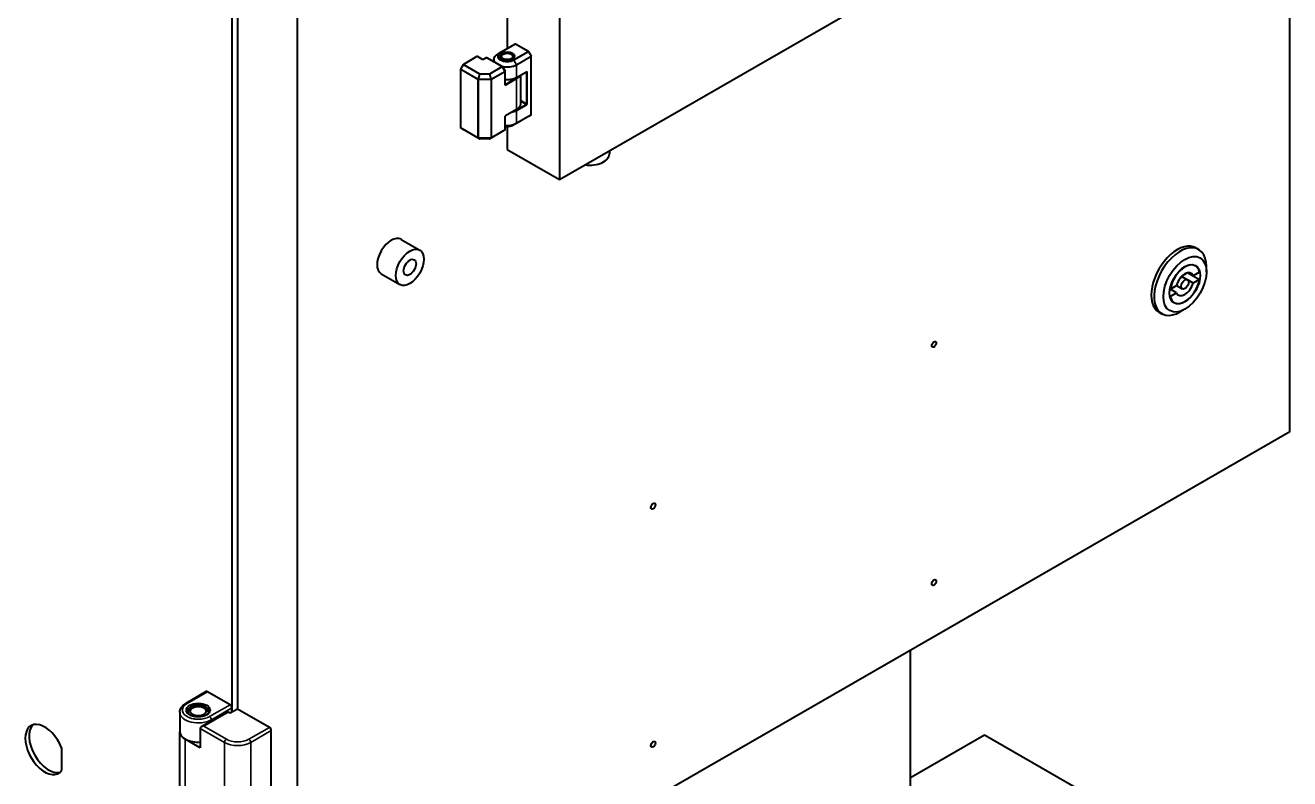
# Model space of a CAD drawing. Header units: millimetres. Extents: x 0 to 4200, y 0 to 2970.
# Drawn here: x 3591.6 to 3910, y 1935.6 to 2125.2 of the extents above; entities that cross this region are included whole.
import ezdxf

# ---------------------------------------------------------------- set-up
doc = ezdxf.new("R2010")
doc.units = ezdxf.units.MM
doc.header["$LTSCALE"] = 10
doc.layers.add('가시적인 것(ISO)', color=3, linetype='Continuous', lineweight=40, true_color=0x00ff00)
doc.layers.add('가시적인 좁은 것(ISO)', color=3, linetype='Continuous', lineweight=35, true_color=0x00ff00)

msp = doc.modelspace()

# ---------------------------------------------------------------- linework, layer by layer
at = {"layer": '가시적인 것(ISO)'}
for p, q in [((3909.994, 2022.894), (3909.994, 2388.065)), ((3660.149, 1879.018), (3660.149, 2244.189)), ((3726.146, 2200.83), (3726.146, 2086.373)), ((3643.65, 2179.21), (3643.65, 1952.295)), ((3645.065, 2179.075), (3645.065, 1953.109)), ((3712.947, 2174.954), (3712.947, 2119.327)), ((3726.146, 2086.373), (3872.281, 2170.527)), ((3714.946, 2120.479), (3711.269, 2118.361)), ((3718.301, 2118.624), (3715.079, 2120.479)), ((3705.338, 2117.325), (3701.936, 2115.366)), ((3706.696, 2116.619), (3705.471, 2117.325)), ((3711.263, 2118.358), (3710.608, 2117.978)), ((3711.953, 2117.941), (3711.716, 2117.803)), ((3713.941, 2117.941), (3714.177, 2117.803)), ((3718.35, 2118.575), (3719.002, 2117.446)), ((3719.02, 2102.753), (3719.02, 2117.379)), ((3701.217, 2114.121), (3701.217, 2099.496)), ((3701.887, 2115.317), (3701.235, 2114.188)), ((3707.695, 2117.054), (3706.941, 2116.619)), ((3711.701, 2114.823), (3707.828, 2117.054)), ((3709.613, 2116.565), (3709.613, 2116.026)), ((3711.75, 2114.774), (3712.402, 2113.645)), ((3712.42, 2110.326), (3712.42, 2113.578)), ((3715.276, 2112.03), (3717.774, 2113.469)), ((3716.28, 2112.608), (3716.28, 2105.409)), ((3712.42, 2098.953), (3712.42, 2102.205)), ((3715.276, 2103.991), (3712.542, 2102.416)), ((3718.301, 2102.26), (3714.624, 2100.142)), ((3718.953, 2102.638), (3718.302, 2102.26)), ((3701.283, 2099.381), (3701.935, 2099.002)), ((3706.011, 2096.655), (3701.936, 2099.002)), ((3711.701, 2098.459), (3708.569, 2096.655)), ((3712.354, 2098.838), (3711.702, 2098.459)), ((3712.947, 2099.74), (3712.947, 2093.974)), ((3708.503, 2096.638), (3706.077, 2096.638)), ((3712.947, 2093.974), (3726.146, 2086.373)), ((3738.689, 2093.596), (3738.689, 2092.867)), ((3686.215, 2071.334), (3690.929, 2068.62)), ((3886.367, 2069.198), (3887.074, 2068.79)), ((3885.737, 2064.945), (3886.257, 2064.645)), ((3889.016, 2063.145), (3889.016, 2064.503)), ((3681.225, 2062.669), (3685.939, 2059.954)), ((3882.822, 2062.008), (3884.261, 2061.179)), ((3883.2, 2062.344), (3883.991, 2062.8)), ((3884.365, 2062.898), (3887.28, 2061.219)), ((3885.686, 2062.154), (3884.388, 2062.901)), ((3885.686, 2060.301), (3884.416, 2061.032)), ((3887.28, 2063.072), (3885.686, 2062.154)), ((3887.28, 2061.219), (3885.686, 2060.301)), ((3879.82, 2057.027), (3879.91, 2056.975)), ((3881.504, 2057.893), (3879.848, 2058.847)), ((3879.851, 2058.862), (3879.91, 2058.828)), ((3879.91, 2058.828), (3881.504, 2059.746)), ((3879.91, 2056.975), (3881.504, 2057.893)), ((3881.455, 2059.718), (3882.93, 2058.868)), ((3880.414, 2055.701), (3880.934, 2055.402)), ((3883.616, 2053.768), (3882.442, 2053.087)), ((3877.052, 2053.021), (3877.759, 2052.614)), ((3909.994, 2022.894), (3660.149, 1879.018)), ((3814.534, 1923.868), (3814.534, 1967.923)), ((3637.189, 1957.485), (3632.004, 1954.499)), ((3643.179, 1954.195), (3637.522, 1957.452)), ((3630.498, 1952.292), (3630.498, 1947.469)), ((3633.745, 1953.376), (3633.272, 1953.102)), ((3642.375, 1952.327), (3635.914, 1948.607)), ((3636.585, 1953.376), (3637.058, 1953.102)), ((3643.179, 1952.023), (3642.707, 1952.295)), ((3645.065, 1953.109), (3643.179, 1952.023)), ((3643.65, 1952.295), (3643.65, 1953.378)), ((3653.078, 1948.494), (3645.065, 1953.109)), ((3630.498, 1925.586), (3630.498, 1947.387)), ((3635.636, 1943.315), (3631.865, 1945.487)), ((3635.636, 1948.22), (3635.636, 1943.315)), ((3653.55, 1916.066), (3653.55, 1947.678)), ((3833.155, 1946.522), (3814.534, 1935.8)), ((3856.725, 1932.949), (3833.155, 1946.522)), ((3600.752, 1943.315), (3600.752, 1937.634))]:
    msp.add_line(p, q, dxfattribs=at)
for centre, start, end in [((3715.013, 2120.363), 60.06401, 119.93599), ((3705.404, 2117.21), 60.06401, 119.93599), ((3718.235, 2118.508), 30.00004, 60.06401), ((3718.886, 2117.379), 0, 30.00004), ((3701.35, 2114.121), 149.99996, 180), ((3702.002, 2115.25), 119.93599, 149.99996), ((3707.761, 2116.938), 60.06401, 119.93599), ((3711.635, 2114.708), 30.00004, 60.06401), ((3712.287, 2113.578), 0, 30.00004), ((3718.886, 2102.753), 300.12764, 0), ((3701.35, 2099.496), 180, 239.87236), ((3712.287, 2098.953), 300.12764, 0), ((3706.077, 2096.771), 240.06401, 270), ((3708.503, 2096.771), 270, 299.93599)]:
    msp.add_arc(centre, 0.133, start, end, dxfattribs=at)
for centre, major_axis, ratio, start_param, end_param in [((3712.947, 2117.1), (-1.733, 0), 0.5758617, 5.5016451, 6.2492591), ((3712.947, 2117.1), (1.733, 0), 0.5758617, 0.0339262, 0.7815402), ((3733.689, 2092.867), (5, 0), 0.5758617, 4.483431, 6.2831853), ((3683.72, 2067.002), (-2.495, -4.333), 0.5780931, 3.1415927, 6.2831853), ((3881.71, 2061.109), (4.658, 8.088), 0.5780931, 0, 3.1415927), ((3882.417, 2060.702), (4.658, 8.088), 0.5780931, 5.4958534, 10.2121098), ((3883.595, 2060.024), (2.662, 4.622), 0.5780931, 5.7099861, 8.4233134), ((3883.595, 2060.024), (1.58, 2.744), 0.5780931, 5.8618657, 8.2714338), ((3883.595, 2060.024), (-2.662, -4.622), 0.5780931, 5.7099861, 8.4233134), ((3883.595, 2060.024), (-1.58, -2.744), 0.5780931, 5.8618657, 8.2714338), ((3880.578, 2061.761), (1.58, 2.744), 0.5780931, 3.7474705, 4.1026437), ((3637.522, 1956.907), (-0.333, 0.578), 0.5780931, 5.4997209, 6.2831853), ((3635.165, 1952.565), (-2.667, 0), 0.5758617, 2.4212129, 7.0035651), ((3635.165, 1952.02), (-2.667, 0), 0.5758617, 5.5016397, 6.1047787), ((3635.165, 1952.02), (2.667, 0), 0.5758617, 0.1784066, 0.7815456), ((3642.707, 1951.749), (-0.333, 0.578), 0.5780931, 5.4997209, 6.2831853), ((3643.179, 1953.65), (-0.333, 0.578), 0.5780931, 3.9289245, 5.4997209), ((3596.51, 1942.917), (3.46, -6.008), 0.5780931, 1.3122108, 6.5456382), ((3597.453, 1943.46), (-3.46, 6.008), 0.5780931, 0.13614, 3.0054526), ((3636.579, 1948.22), (0.943, 0), 0.5780931, 1.5707963, 3.1415927), ((3635.165, 1947.387), (-4.667, 0), 0.5758617, 6.2679737, 7.0685835), ((3635.165, 1947.469), (-4.667, 0), 0.5758617, 0, 1.6719842), ((3653.078, 1947.949), (-0.333, 0.578), 0.5780931, 3.9289245, 5.4997209)]:
    msp.add_ellipse(centre, major_axis=major_axis, ratio=ratio, start_param=start_param, end_param=end_param, dxfattribs=at)
for centre, major_axis, ratio in [((3712.947, 2117.373), (1.4, 0), 0.5758617), ((3688.434, 2064.287), (-2.495, -4.333), 0.5780931), ((3688.434, 2064.287), (-1.106, -1.92), 0.5780931), ((3883.595, 2060.024), (-3.826, -6.644), 0.5780931), ((3883.595, 2060.024), (-2.711, -4.708), 0.5780931), ((3883.595, 2060.024), (-0.665, -1.155), 0.5780931), ((3820.427, 2044.895), (-0.409, -0.71), 0.5780931), ((3749.716, 2004.176), (-0.409, -0.71), 0.5780931), ((3820.427, 1984.942), (-0.409, -0.71), 0.5780931), ((3635.165, 1952.837), (-3, 0), 0.5758617), ((3635.165, 1952.565), (-2, 0), 0.5758617), ((3749.716, 1944.222), (-0.409, -0.71), 0.5780931)]:
    msp.add_ellipse(centre, major_axis=major_axis, ratio=ratio, dxfattribs=at)
for points, knots in [([(3709.613, 2116.565), (3709.613, 2116.673), (3709.628, 2116.781), (3709.686, 2116.993), (3709.729, 2117.096), (3709.842, 2117.297), (3709.911, 2117.393), (3710.073, 2117.577), (3710.166, 2117.665), (3710.372, 2117.83), (3710.486, 2117.907), (3710.608, 2117.978)], [2.35619449, 2.35619449, 2.35619449, 2.35619449, 2.51250355, 2.51250355, 2.6688126, 2.6688126, 2.82512166, 2.82512166, 2.98143071, 2.98143071, 3.13773977, 3.13773977, 3.13773977, 3.13773977]), ([(3714.713, 2117.318), (3714.713, 2117.209), (3714.678, 2117.099), (3714.537, 2116.896), (3714.443, 2116.804), (3714.207, 2116.643), (3714.068, 2116.574), (3713.756, 2116.461), (3713.583, 2116.418), (3713.22, 2116.364), (3713.03, 2116.353), (3712.653, 2116.366), (3712.466, 2116.389), (3712.116, 2116.467), (3711.953, 2116.521), (3711.668, 2116.654), (3711.546, 2116.731), (3711.353, 2116.9), (3711.282, 2116.99), (3711.199, 2117.16), (3711.18, 2117.239), (3711.18, 2117.318)], [5.4977871, 5.4977871, 5.4977871, 5.4977871, 5.8773572, 5.8773572, 6.1999926, 6.1999926, 6.5073368, 6.5073368, 6.8158631, 6.8158631, 7.1264635, 7.1264635, 7.4376143, 7.4376143, 7.7475737, 7.7475737, 8.0552148, 8.0552148, 8.3644828, 8.3644828, 8.6393798, 8.6393798, 8.6393798, 8.6393798]), ([(3711.263, 2118.358), (3711.263, 2118.358), (3711.264, 2118.358), (3711.265, 2118.359), (3711.265, 2118.359), (3711.266, 2118.359), (3711.266, 2118.36), (3711.267, 2118.36), (3711.268, 2118.36), (3711.268, 2118.361), (3711.269, 2118.361), (3711.269, 2118.361)], [3.1377397696, 3.1377397696, 3.1377397696, 3.1377397696, 3.1385103464, 3.1385103464, 3.1392809232, 3.1392809232, 3.1400515, 3.1400515, 3.1408220768, 3.1408220768, 3.1415926536, 3.1415926536, 3.1415926536, 3.1415926536]), ([(3706.941, 2116.619), (3706.934, 2116.616), (3706.927, 2116.612), (3706.908, 2116.605), (3706.896, 2116.602), (3706.87, 2116.596), (3706.855, 2116.594), (3706.825, 2116.592), (3706.809, 2116.592), (3706.778, 2116.594), (3706.763, 2116.597), (3706.736, 2116.603), (3706.725, 2116.607), (3706.708, 2116.614), (3706.701, 2116.617), (3706.696, 2116.619)], [1.5707963, 1.5707963, 1.5707963, 1.5707963, 1.7772901, 1.7772901, 2.0006727, 2.0006727, 2.2397467, 2.2397467, 2.4877932, 2.4877932, 2.7355384, 2.7355384, 2.97324, 2.97324, 3.1415927, 3.1415927, 3.1415927, 3.1415927]), ([(3715.276, 2112.03), (3715.019, 2111.882), (3714.722, 2111.759), (3714.079, 2111.577), (3713.733, 2111.516), (3713.062, 2111.465), (3712.737, 2111.467), (3712.42, 2111.497)], [6.28318531, 6.28318531, 6.28318531, 6.28318531, 6.609994, 6.609994, 6.93604264, 6.93604264, 7.22996671, 7.22996671, 7.22996671, 7.22996671]), ([(3717.774, 2113.469), (3717.779, 2113.471), (3717.783, 2113.473), (3717.789, 2113.476), (3717.791, 2113.476), (3717.793, 2113.476), (3717.793, 2113.477), (3717.793, 2113.477)], [1.57079633, 1.57079633, 1.57079633, 1.57079633, 1.72748922, 1.72748922, 1.88418211, 1.88418211, 1.95007866, 1.95007866, 1.95007866, 1.95007866]), ([(3712.42, 2110.326), (3712.42, 2110.321), (3712.421, 2110.316), (3712.422, 2110.31), (3712.422, 2110.307), (3712.423, 2110.306), (3712.423, 2110.306), (3712.423, 2110.306)], [3.14159265, 3.14159265, 3.14159265, 3.14159265, 3.29905903, 3.29905903, 3.4565254, 3.4565254, 3.5247424, 3.5247424, 3.5247424, 3.5247424]), ([(3716.28, 2105.409), (3716.28, 2105.301), (3716.265, 2105.192), (3716.207, 2104.979), (3716.163, 2104.875), (3716.049, 2104.674), (3715.98, 2104.577), (3715.816, 2104.392), (3715.723, 2104.304), (3715.514, 2104.139), (3715.4, 2104.062), (3715.276, 2103.991)], [0.78539816, 0.78539816, 0.78539816, 0.78539816, 0.9424778, 0.9424778, 1.09955743, 1.09955743, 1.25663706, 1.25663706, 1.41371669, 1.41371669, 1.57079633, 1.57079633, 1.57079633, 1.57079633]), ([(3712.42, 2102.205), (3712.42, 2102.212), (3712.421, 2102.221), (3712.424, 2102.241), (3712.427, 2102.253), (3712.435, 2102.278), (3712.441, 2102.292), (3712.454, 2102.319), (3712.462, 2102.333), (3712.48, 2102.358), (3712.489, 2102.37), (3712.508, 2102.39), (3712.517, 2102.398), (3712.531, 2102.41), (3712.537, 2102.413), (3712.542, 2102.416)], [3.1415927, 3.1415927, 3.1415927, 3.1415927, 3.3485711, 3.3485711, 3.5722397, 3.5722397, 3.8114088, 3.8114088, 4.0593907, 4.0593907, 4.3069641, 4.3069641, 4.5444705, 4.5444705, 4.712389, 4.712389, 4.712389, 4.712389]), ([(3712.42, 2099.774), (3712.471, 2099.768), (3712.522, 2099.762), (3712.817, 2099.735), (3713.067, 2099.734), (3713.556, 2099.779), (3713.795, 2099.823), (3714.239, 2099.953), (3714.445, 2100.039), (3714.624, 2100.142)], [5.2723736, 5.2723736, 5.2723736, 5.2723736, 5.3383958, 5.3383958, 5.6533256, 5.6533256, 5.9682555, 5.9682555, 6.2831853, 6.2831853, 6.2831853, 6.2831853]), ([(3630.498, 1952.292), (3630.498, 1952.474), (3630.523, 1952.655), (3630.62, 1953.004), (3630.69, 1953.173), (3630.87, 1953.491), (3630.978, 1953.64), (3631.225, 1953.919), (3631.364, 1954.049), (3631.666, 1954.289), (3631.83, 1954.399), (3632.004, 1954.499)], [5.49778714, 5.49778714, 5.49778714, 5.49778714, 5.65486678, 5.65486678, 5.81194641, 5.81194641, 5.96902604, 5.96902604, 6.12610567, 6.12610567, 6.28318531, 6.28318531, 6.28318531, 6.28318531])]:
    msp.add_open_spline(points, degree=3, knots=knots, dxfattribs=at)
at = {"layer": '가시적인 좁은 것(ISO)'}
for p, q in [((3715.013, 2120.472), (3711.336, 2118.355)), ((3718.235, 2118.617), (3715.013, 2120.472)), ((3705.404, 2117.319), (3702.002, 2115.359)), ((3706.63, 2116.613), (3705.404, 2117.319)), ((3714.558, 2116.5), (3718.235, 2118.617)), ((3714.624, 2116.429), (3718.301, 2118.547)), ((3718.953, 2117.418), (3715.276, 2115.3)), ((3718.981, 2117.325), (3715.304, 2115.207)), ((3718.301, 2118.547), (3718.953, 2117.418)), ((3718.981, 2102.699), (3718.981, 2117.325)), ((3701.935, 2115.289), (3701.284, 2114.16)), ((3705.629, 2111.658), (3701.284, 2114.16)), ((3701.935, 2115.289), (3706.01, 2112.943)), ((3702.002, 2115.359), (3706.077, 2113.013)), ((3707.761, 2117.047), (3707.007, 2116.613)), ((3711.635, 2114.817), (3707.761, 2117.047)), ((3708.503, 2113.013), (3711.635, 2114.817)), ((3708.569, 2112.943), (3711.702, 2114.746)), ((3711.702, 2114.746), (3712.353, 2113.617)), ((3714.624, 2116.429), (3715.276, 2115.3)), ((3715.304, 2115.207), (3715.304, 2112.091)), ((3701.256, 2114.067), (3701.256, 2099.442)), ((3705.601, 2111.565), (3701.256, 2114.067)), ((3705.601, 2096.939), (3705.601, 2111.565)), ((3705.629, 2111.658), (3706.01, 2112.943)), ((3705.695, 2111.642), (3706.077, 2112.927)), ((3708.885, 2111.642), (3705.695, 2111.642)), ((3705.695, 2111.542), (3705.695, 2111.642)), ((3708.885, 2111.542), (3705.695, 2111.542)), ((3705.695, 2096.917), (3705.695, 2111.542)), ((3706.077, 2113.013), (3708.503, 2113.013)), ((3706.077, 2112.927), (3706.077, 2113.013)), ((3706.077, 2112.927), (3708.503, 2112.927)), ((3708.503, 2112.927), (3708.503, 2113.013)), ((3708.885, 2111.642), (3708.503, 2112.927)), ((3708.951, 2111.658), (3708.569, 2112.943)), ((3708.885, 2111.642), (3708.885, 2111.542)), ((3708.885, 2096.917), (3708.885, 2111.542)), ((3708.951, 2111.658), (3712.353, 2113.617)), ((3708.979, 2111.565), (3712.381, 2113.524)), ((3708.979, 2096.939), (3708.979, 2111.565)), ((3712.381, 2110.272), (3712.381, 2113.524)), ((3712.475, 2110.326), (3715.21, 2111.9)), ((3712.57, 2110.162), (3715.304, 2111.737)), ((3715.304, 2112.091), (3717.802, 2113.53)), ((3715.304, 2111.737), (3715.304, 2104.052)), ((3717.802, 2113.421), (3717.747, 2113.453)), ((3717.802, 2113.421), (3717.802, 2105.463)), ((3717.991, 2113.421), (3717.991, 2105.463)), ((3712.42, 2110.358), (3712.475, 2110.326)), ((3717.708, 2105.3), (3715.21, 2103.861)), ((3717.802, 2105.136), (3715.304, 2103.698)), ((3717.802, 2105.463), (3716.28, 2106.34)), ((3717.708, 2105.3), (3716.28, 2106.122)), ((3712.381, 2098.899), (3712.381, 2102.151)), ((3715.304, 2104.052), (3712.57, 2102.478)), ((3718.301, 2102.26), (3714.624, 2100.142)), ((3715.276, 2100.521), (3718.953, 2102.638)), ((3715.304, 2103.698), (3715.304, 2100.582)), ((3715.304, 2100.582), (3718.981, 2102.699)), ((3718.953, 2102.638), (3718.301, 2102.26)), ((3701.256, 2099.442), (3705.601, 2096.939)), ((3701.284, 2099.38), (3701.935, 2099.002)), ((3701.284, 2099.38), (3705.629, 2096.878)), ((3706.01, 2096.655), (3701.935, 2099.002)), ((3711.702, 2098.459), (3708.569, 2096.655)), ((3708.951, 2096.878), (3712.353, 2098.837)), ((3708.979, 2096.939), (3712.381, 2098.899)), ((3712.353, 2098.837), (3711.702, 2098.459)), ((3714.624, 2100.142), (3715.276, 2100.521)), ((3705.629, 2096.878), (3706.01, 2096.655)), ((3705.695, 2096.862), (3705.695, 2096.917)), ((3705.695, 2096.917), (3708.885, 2096.917)), ((3705.695, 2096.862), (3708.885, 2096.862)), ((3705.695, 2096.862), (3706.077, 2096.64)), ((3708.503, 2096.64), (3706.077, 2096.64)), ((3706.077, 2096.64), (3706.077, 2096.638)), ((3708.885, 2096.862), (3708.503, 2096.64)), ((3708.503, 2096.638), (3708.503, 2096.64)), ((3708.951, 2096.878), (3708.569, 2096.655)), ((3708.885, 2096.917), (3708.885, 2096.862)), ((3637.522, 1957.452), (3632.337, 1954.466)), ((3636.579, 1948.765), (3642.707, 1952.295)), ((3637.993, 1951.209), (3643.179, 1954.195)), ((3643.65, 1953.378), (3638.465, 1950.392)), ((3642.236, 1945.508), (3636.579, 1948.765)), ((3638.465, 1950.392), (3638.465, 1950.076)), ((3631.865, 1945.487), (3631.865, 1923.686)), ((3641.765, 1944.691), (3635.636, 1948.22)), ((3647.893, 1945.508), (3653.078, 1948.494)), ((3653.55, 1947.678), (3648.364, 1944.691)), ((3641.765, 1913.08), (3641.765, 1944.691)), ((3648.364, 1913.08), (3648.364, 1944.691))]:
    msp.add_line(p, q, dxfattribs=at)
for centre, major_axis, ratio, start_param, end_param in [((3715.013, 2120.363), (-0.067, 0.116), 0.5780931, 5.4997206, 6.2831853), ((3715.013, 2120.363), (0.067, 0.116), 0.5780931, 0, 0.7834645), ((3705.404, 2117.21), (-0.067, 0.116), 0.5780931, 5.4997209, 6.2831853), ((3705.404, 2117.21), (0.067, 0.116), 0.5780931, 0, 0.7834645), ((3712.947, 2116.642), (-3.294, 0), 0.5758617, 5.50164, 6.735835), ((3712.947, 2117.395), (-2.372, 0), 0.5758617, 5.50164, 8.6393798), ((3712.947, 2117.427), (-2.278, 0), 0.5758617, 5.4977871, 8.6393798), ((3712.947, 2117.318), (-1.767, 0), 0.5758617, 3.1415927, 6.2831853), ((3711.336, 2118.246), (-0.067, 0.116), 0.5780931, 5.4997224, 6.2831896), ((3718.235, 2118.508), (0.067, 0.116), 0.5780931, 0, 0.7834645), ((3718.235, 2118.508), (0.067, -0.116), 0.5780931, 1.5727302, 2.3581285), ((3718.235, 2118.508), (0.115, 0.067), 0.0015778, 0, 0.9544056), ((3718.886, 2117.379), (0.115, 0.067), 0.0015778, 0.0000002, 0.9544058), ((3718.886, 2117.379), (0.067, -0.116), 0.5780931, 0.7873319, 1.5727298), ((3718.886, 2117.379), (0.133, 0), 0.5758617, 5.4977871, 6.2831853), ((3701.35, 2114.121), (-0.133, 0), 0.5758617, 0, 0.7853982), ((3701.35, 2114.121), (-0.115, 0.067), 0.0015778, 5.3287797, 6.2831853), ((3701.35, 2114.121), (-0.067, -0.116), 0.5780931, 4.7104553, 5.4958534), ((3702.002, 2115.25), (-0.115, 0.067), 0.0015778, 5.3287873, 6.2831968), ((3702.002, 2115.25), (0.067, 0.116), 0.5780931, 0.7834645, 1.5688626), ((3702.002, 2115.25), (-0.067, 0.116), 0.5780931, 5.4997209, 6.2831853), ((3706.63, 2116.504), (0.067, 0.116), 0.5780931, 0, 0.7834645), ((3706.819, 2116.721), (-0.267, 0), 0.5758617, 0.7853982, 2.3561945), ((3707.007, 2116.504), (-0.067, 0.116), 0.5780931, 5.4997209, 6.2831853), ((3707.761, 2116.938), (-0.067, 0.116), 0.5780931, 5.4997209, 6.2831853), ((3707.761, 2116.938), (0.067, 0.116), 0.5780931, 0, 0.7834645), ((3712.947, 2116.565), (-3.333, 0), 0.5758617, 0, 0.3475856), ((3712.947, 2116.642), (-3.294, 0), 0.5758617, 1.1181466, 2.3561945), ((3711.635, 2114.708), (0.067, 0.116), 0.5780931, 0, 0.7834645), ((3711.635, 2114.708), (0.067, -0.116), 0.5780931, 1.57273, 2.3581282), ((3711.635, 2114.708), (0.115, 0.067), 0.0015778, 0, 0.9544056), ((3712.947, 2116.565), (-3.333, 0), 0.5758617, 1.203969, 2.3561945), ((3714.558, 2116.391), (0.067, -0.116), 0.5780931, 1.5727341, 2.3581327), ((3715.21, 2115.262), (-0.067, 0.116), 0.5780931, 3.9289266, 4.714324), ((3705.695, 2111.619), (0.067, 0.116), 0.5780931, 1.5688626, 2.3542608), ((3705.695, 2111.619), (-0.133, 0), 0.5758617, 0.7853982, 1.5707963), ((3705.695, 2111.619), (0.128, -0.038), 0.1640073, 1.6195116, 2.16754), ((3706.077, 2112.904), (-0.067, -0.116), 0.5780931, 3.9250571, 4.7104553), ((3706.077, 2112.904), (0.128, -0.038), 0.1640073, 1.6195116, 2.16754), ((3708.503, 2112.904), (-0.067, 0.116), 0.5780931, 4.7143227, 5.4997209), ((3708.503, 2112.904), (0.128, 0.038), 0.1640073, 0.9740526, 1.522081), ((3708.885, 2111.619), (0.128, 0.038), 0.1640073, 0.9740526, 1.522081), ((3708.885, 2111.619), (-0.133, 0), 0.5758617, 1.5707963, 2.3561945), ((3708.885, 2111.619), (0.067, -0.116), 0.5780931, 0.7873319, 1.57273), ((3712.287, 2113.578), (0.115, 0.067), 0.0015778, 0.0000002, 0.9544058), ((3712.287, 2113.578), (0.067, -0.116), 0.5780931, 0.7873319, 1.57273), ((3712.287, 2113.578), (0.133, 0), 0.5758617, 5.4977871, 6.2831853), ((3712.947, 2113.449), (3.333, 0), 0.5758617, 4.5537343, 5.4977871), ((3712.947, 2113.203), (3.2, 0), 0.5758617, 5.4977871, 5.76342), ((3715.21, 2111.791), (0.067, -0.116), 0.5780931, 0.7873319, 2.3581282), ((3715.21, 2112.146), (0.067, -0.116), 0.5780931, 0, 0.7873319), ((3712.947, 2113.094), (3.333, 0), 0.5758617, 5.4977871, 5.9795608), ((3717.708, 2113.584), (0.067, -0.116), 0.5780931, 0, 0.7873319), ((3717.708, 2113.366), (0.067, 0.116), 0.5780931, 5.4958534, 6.1167544), ((3717.802, 2113.312), (0.133, 0.231), 0.5780931, 5.4958534, 7.0666498), ((3717.897, 2113.475), (0.133, 0), 0.5758617, 3.9269908, 5.4977871), ((3712.287, 2110.326), (0.133, 0), 0.5758617, 5.4977871, 6.2831853), ((3712.57, 2110.38), (-0.133, -0.231), 0.5780931, 5.4958534, 7.0666498), ((3712.475, 2110.435), (-0.067, -0.116), 0.5780931, 0.1664309, 0.7834645), ((3712.475, 2110.217), (-0.067, 0.116), 0.5780931, 3.9289245, 5.4997209), ((3712.947, 2105.409), (3.333, 0), 0.5758617, 5.4977871, 6.2831853), ((3717.708, 2105.409), (-0.067, -0.116), 0.5780931, 0.7834645, 2.3542608), ((3717.708, 2105.191), (0.067, -0.116), 0.5780931, 0.7873319, 2.3581282), ((3717.802, 2105.355), (0.133, 0.231), 0.5780931, 3.9250571, 5.4958534), ((3717.897, 2105.517), (-0.133, 0), 0.5758617, 0.7853982, 2.3561945), ((3712.57, 2102.26), (-0.133, -0.231), 0.5780931, 3.9250571, 5.4958534), ((3712.287, 2102.205), (0.133, 0), 0.5758617, 5.4977871, 6.2831853), ((3712.475, 2102.532), (0.067, -0.116), 0.5780931, 0, 0.7873319), ((3712.947, 2105.055), (-3.333, 0), 0.5758617, 1.8744209, 2.3561945), ((3712.947, 2105.164), (-3.2, 0), 0.5758617, 2.0905617, 2.3561945), ((3715.21, 2103.752), (-0.067, 0.116), 0.5780931, 3.9289245, 5.4997209), ((3715.21, 2104.106), (0.067, -0.116), 0.5780931, 0, 0.7873319), ((3718.886, 2102.753), (0.067, -0.116), 0.5780931, 0.001934, 0.7873319), ((3718.886, 2102.753), (0.067, -0.115), 0.8159693, 6.2804559, 6.2831853), ((3718.886, 2102.753), (0.133, 0), 0.5758617, 5.4977871, 6.2831853), ((3701.35, 2099.496), (-0.133, 0), 0.5758617, 0, 0.7853982), ((3701.35, 2099.496), (-0.067, -0.116), 0.5780931, 5.4958534, 6.2812516), ((3701.35, 2099.496), (-0.067, -0.115), 0.8159693, 0, 0.0027294), ((3712.287, 2098.953), (0.067, -0.116), 0.5780931, 0.0019337, 0.7873319), ((3712.287, 2098.953), (0.067, -0.115), 0.8159693, 6.2804559, 6.2831853), ((3712.287, 2098.953), (0.133, 0), 0.5758617, 5.4977871, 6.2831853), ((3712.947, 2101.939), (3.333, 0), 0.5758617, 4.5537343, 5.4977871), ((3712.947, 2101.862), (3.294, 0), 0.5758617, 4.5518373, 5.4977871), ((3712.947, 2101.108), (-2.372, 0), 0.5758617, 1.3469469, 2.3561945), ((3715.21, 2100.636), (0.067, -0.116), 0.5780931, 0.0019383, 0.7873382), ((3705.695, 2096.994), (-0.067, -0.116), 0.5780931, 5.4958534, 6.2812516), ((3705.695, 2096.994), (0.133, 0), 0.5758617, 3.9269908, 4.712389), ((3705.695, 2096.994), (-0.067, -0.115), 0.9455649, 0.0048485, 0.5528769), ((3706.077, 2096.771), (-0.067, -0.116), 0.5780931, 6.2812516, 6.2831853), ((3706.077, 2096.771), (-0.067, -0.115), 0.9455649, 0.0048485, 0.5528769), ((3708.503, 2096.771), (0.067, -0.115), 0.9455649, 5.7303084, 6.2783368), ((3708.503, 2096.771), (0.067, -0.116), 0.5780931, 0, 0.0019337), ((3708.885, 2096.994), (0.133, 0), 0.5758617, 4.712389, 5.4977871), ((3708.885, 2096.994), (0.067, -0.115), 0.9455649, 5.7303084, 6.2783368), ((3708.885, 2096.994), (0.067, -0.116), 0.5780931, 0.0019337, 0.7873319), ((3635.165, 1952.292), (-4.667, 0), 0.5758617, 0, 2.3561945), ((3632.337, 1953.921), (-0.333, 0.578), 0.5780931, 5.4997209, 6.2831853), ((3637.993, 1950.664), (-0.333, 0.578), 0.5780931, 3.9289245, 5.4997209), ((3642.236, 1944.963), (0.333, 0.578), 0.5780931, 0.7834645, 2.3542608), ((3645.065, 1947.137), (-4, 0), 0.5758617, 0.7853982, 2.3561945), ((3647.893, 1944.963), (-0.333, 0.578), 0.5780931, 3.9289245, 5.4997209), ((3645.065, 1946.592), (-4.667, 0), 0.5758617, 0.7853982, 2.3561945)]:
    msp.add_ellipse(centre, major_axis=major_axis, ratio=ratio, start_param=start_param, end_param=end_param, dxfattribs=at)
msp.add_ellipse((3712.947, 2117.427), major_axis=(-1.9, 0), ratio=0.5758617, dxfattribs=at)
for points, knots in [([(3632.337, 1954.466), (3632.174, 1954.373), (3632.027, 1954.272), (3631.895, 1954.164), (3631.887, 1954.157), (3631.878, 1954.15), (3631.869, 1954.143), (3631.741, 1954.035), (3631.629, 1953.922), (3631.534, 1953.803), (3631.52, 1953.787), (3631.507, 1953.77), (3631.494, 1953.752), (3631.414, 1953.645), (3631.348, 1953.535), (3631.296, 1953.423), (3631.279, 1953.385), (3631.264, 1953.348), (3631.25, 1953.309), (3631.193, 1953.154), (3631.165, 1952.996), (3631.165, 1952.837), (3631.165, 1952.698), (3631.187, 1952.561), (3631.23, 1952.424), (3631.236, 1952.404), (3631.243, 1952.384), (3631.25, 1952.365), (3631.298, 1952.232), (3631.367, 1952.103), (3631.455, 1951.976), (3631.468, 1951.958), (3631.481, 1951.94), (3631.494, 1951.923), (3631.591, 1951.794), (3631.706, 1951.672), (3631.842, 1951.555), (3631.851, 1951.548), (3631.86, 1951.539), (3631.869, 1951.532), (3632.008, 1951.416), (3632.164, 1951.308), (3632.337, 1951.209)], [0, 0, 0, 0, 0.05859375, 0.05859375, 0.05859375, 0.0625, 0.0625, 0.0625, 0.1171875, 0.1171875, 0.1171875, 0.125, 0.125, 0.125, 0.171875, 0.171875, 0.171875, 0.1875, 0.1875, 0.1875, 0.25, 0.25, 0.25, 0.3046875, 0.3046875, 0.3046875, 0.3125, 0.3125, 0.3125, 0.3671875, 0.3671875, 0.3671875, 0.375, 0.375, 0.375, 0.43359375, 0.43359375, 0.43359375, 0.4375, 0.4375, 0.4375, 0.5, 0.5, 0.5, 0.5]), ([(3632.337, 1951.209), (3632.499, 1951.115), (3632.673, 1951.031), (3632.861, 1950.955), (3632.873, 1950.949), (3632.885, 1950.945), (3632.898, 1950.939), (3633.085, 1950.865), (3633.282, 1950.801), (3633.488, 1950.746), (3633.517, 1950.739), (3633.545, 1950.731), (3633.576, 1950.723), (3633.762, 1950.677), (3633.953, 1950.639), (3634.148, 1950.61), (3634.213, 1950.6), (3634.278, 1950.591), (3634.345, 1950.583), (3634.615, 1950.55), (3634.889, 1950.534), (3635.165, 1950.534), (3635.406, 1950.534), (3635.646, 1950.546), (3635.883, 1950.571), (3635.917, 1950.575), (3635.952, 1950.579), (3635.985, 1950.583), (3636.216, 1950.611), (3636.441, 1950.65), (3636.66, 1950.701), (3636.692, 1950.708), (3636.724, 1950.716), (3636.754, 1950.723), (3636.977, 1950.779), (3637.189, 1950.846), (3637.391, 1950.924), (3637.405, 1950.929), (3637.419, 1950.934), (3637.432, 1950.939), (3637.633, 1951.019), (3637.82, 1951.109), (3637.993, 1951.209)], [0.5, 0.5, 0.5, 0.5, 0.55859375, 0.55859375, 0.55859375, 0.5625, 0.5625, 0.5625, 0.6171875, 0.6171875, 0.6171875, 0.625, 0.625, 0.625, 0.671875, 0.671875, 0.671875, 0.6875, 0.6875, 0.6875, 0.75, 0.75, 0.75, 0.8046875, 0.8046875, 0.8046875, 0.8125, 0.8125, 0.8125, 0.8671875, 0.8671875, 0.8671875, 0.875, 0.875, 0.875, 0.93359375, 0.93359375, 0.93359375, 0.9375, 0.9375, 0.9375, 1, 1, 1, 1])]:
    msp.add_open_spline(points, degree=3, knots=knots, dxfattribs=at)

doc.saveas('drawing.dxf')
